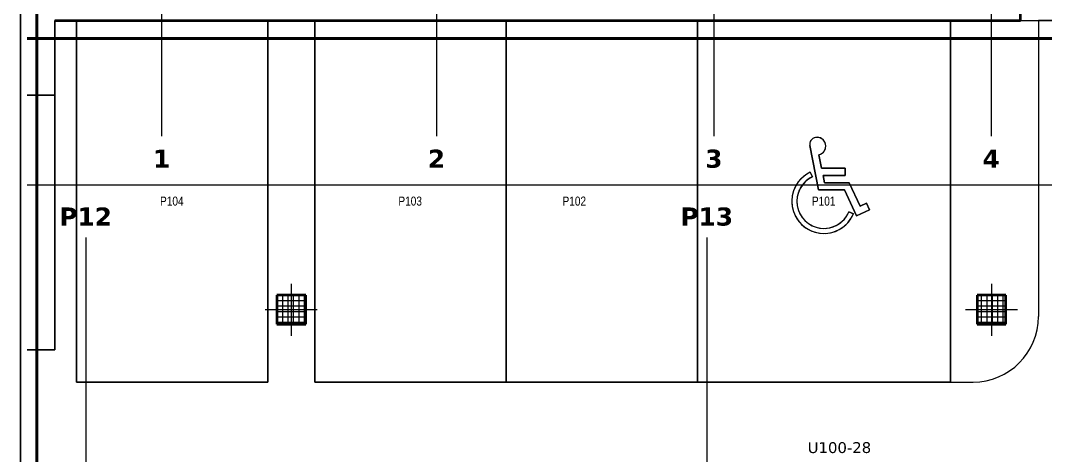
# Model space of a CAD drawing. Extents: x -932 to 937, y -179 to 471.
# Drawn here: x -932.4 to -648.6, y 138.6 to 258.9 of the extents above; entities that cross this region are included whole.
import ezdxf
from ezdxf.lldxf.tags import DXFTag

# ---------------------------------------------------------------- set-up
doc = ezdxf.new("R2010")
doc.units = 0
doc.layers.get('0').update_dxf_attribs({"lineweight": 13})
for name, color, linetype, lineweight, true_color in [('A-____-MATC-OTLN', 7, 'Strichpunkt - Mittel', 40, 0x0080ff), ('A-DETL-____-OTLN', 5, 'Continuous', 9, 0x0000ff), ('S-GRID-____-IDEN', 7, 'Continuous', 9, 0x5555aa)]:
    doc.layers.add(name, color=color, linetype=linetype, lineweight=lineweight, true_color=true_color)
for name, color, linetype, lineweight in [('A-AREA-____-IDEN', 7, 'Continuous', 5), ('A-DETL-____-THIN', 7, 'Continuous', 9), ('A-FLOR-____-OTLN', 7, 'Continuous', 9), ('A-WALL-____-MCUT', 7, 'Continuous', 35), ('C-PRKG-____-IDEN', 7, 'Continuous', 5), ('C-PRKG-____-OTLN', 7, 'Continuous', 9), ('S-COLS-____-MCUT', 7, 'Continuous', 35), ('S-COLS-____-OTLN', 7, 'Continuous', 9), ('S-GRID-____-OTLN', 7, 'Continuous', 5)]:
    doc.layers.add(name, color=color, linetype=linetype, lineweight=lineweight)
doc.styles.get("Standard").update_dxf_attribs({"font": 'arial.ttf'})
tags = doc.linetypes.add('_Rasterlinie_', pattern=[0.375, 0.2, -0.05, 0.075, -0.05]).pattern_tags.tags
tags[10:11] = [DXFTag(74, 4), DXFTag(75, 0), DXFTag(340, '0'), DXFTag(46, 1.0), DXFTag(50, 0.0), DXFTag(44, 0.0), DXFTag(45, 0.0)]
tags[8:9] = [DXFTag(74, 4), DXFTag(75, 0), DXFTag(340, '0'), DXFTag(46, 1.0), DXFTag(50, 0.0), DXFTag(44, 0.0), DXFTag(45, 0.0)]
tags[6:7] = [DXFTag(74, 4), DXFTag(75, 0), DXFTag(340, '0'), DXFTag(46, 1.0), DXFTag(50, 0.0), DXFTag(44, 0.0), DXFTag(45, 0.0)]
tags[4:5] = [DXFTag(74, 4), DXFTag(75, 0), DXFTag(340, '0'), DXFTag(46, 1.0), DXFTag(50, 0.0), DXFTag(44, 0.0), DXFTag(45, 0.0)]
tags = doc.linetypes.add('_Strichpunkt - Mittel_', pattern=[0.35, 0.15, -0.1, 0, -0.1]).pattern_tags.tags
tags[10:11] = [DXFTag(74, 4), DXFTag(75, 0), DXFTag(340, '0'), DXFTag(46, 1.0), DXFTag(50, 0.0), DXFTag(44, 0.0), DXFTag(45, 0.0)]
tags[8:9] = [DXFTag(74, 4), DXFTag(75, 0), DXFTag(340, '0'), DXFTag(46, 1.0), DXFTag(50, 0.0), DXFTag(44, 0.0), DXFTag(45, 0.0)]
tags[6:7] = [DXFTag(74, 4), DXFTag(75, 0), DXFTag(340, '0'), DXFTag(46, 1.0), DXFTag(50, 0.0), DXFTag(44, 0.0), DXFTag(45, 0.0)]
tags[4:5] = [DXFTag(74, 4), DXFTag(75, 0), DXFTag(340, '0'), DXFTag(46, 1.0), DXFTag(50, 0.0), DXFTag(44, 0.0), DXFTag(45, 0.0)]
tags = doc.linetypes.add('Strichpunkt - Mittel', pattern=[0.35, 0.15, -0.1, 0, -0.1]).pattern_tags.tags
tags[10:11] = [DXFTag(74, 4), DXFTag(75, 0), DXFTag(340, '0'), DXFTag(46, 1.0), DXFTag(50, 0.0), DXFTag(44, 0.0), DXFTag(45, 0.0)]
tags[8:9] = [DXFTag(74, 4), DXFTag(75, 0), DXFTag(340, '0'), DXFTag(46, 1.0), DXFTag(50, 0.0), DXFTag(44, 0.0), DXFTag(45, 0.0)]
tags[6:7] = [DXFTag(74, 4), DXFTag(75, 0), DXFTag(340, '0'), DXFTag(46, 1.0), DXFTag(50, 0.0), DXFTag(44, 0.0), DXFTag(45, 0.0)]
tags[4:5] = [DXFTag(74, 4), DXFTag(75, 0), DXFTag(340, '0'), DXFTag(46, 1.0), DXFTag(50, 0.0), DXFTag(44, 0.0), DXFTag(45, 0.0)]

# ---------------------------------------------------------------- blocks, each defined once
blk = doc.blocks.new('Referenz-A0UJ2H83XE', base_point=(-932.31, -115.76))
at = {"layer": 'A-____-MATC-OTLN', "color": 0, "linetype": 'Strichpunkt - Mittel', "ltscale": 0.4}
for p, q in [((-927.94, 405.49), (-927.94, -109.56)), ((-930.58, 253.94), (380.39, 253.94))]:
    blk.add_line(p, q, dxfattribs=at)
at = {"layer": 'A-DETL-____-OTLN', "color": 0, "linetype": '_Strichpunkt - Mittel_', "ltscale": 0.13}
for p, q in [((-857.44, 186.14), (-857.44, 171.74)), ((-663.54, 186.14), (-663.54, 171.74)), ((-850.24, 178.94), (-864.64, 178.94)), ((-656.34, 178.94), (-670.74, 178.94))]:
    blk.add_line(p, q, dxfattribs=at)
at = {"layer": 'A-DETL-____-THIN', "color": 0, "linetype": 'Continuous', "ltscale": 0.13}
for p, q in [((-650.54, 258.94), (-650.54, 177.05)), ((-674.94, 158.95), (-668.64, 158.95))]:
    blk.add_line(p, q, dxfattribs=at)
blk.add_ellipse((-668.64, 177.05), major_axis=(0, -18.1), ratio=1, start_param=0, end_param=1.570796, dxfattribs=at)
at = {"layer": 'A-FLOR-____-OTLN', "color": 0, "linetype": 'Continuous', "ltscale": 0.13}
for p, q in [((-655.54, 258.94), (-532.44, 258.94)), ((-650.54, 258.94), (-650.54, 258.96)), ((-537.44, 258.94), (-650.54, 258.94))]:
    blk.add_line(p, q, dxfattribs=at)
at = {"layer": 'A-WALL-____-MCUT', "color": 0, "linetype": 'Continuous', "ltscale": 0.35}
for p, q in [((-655.54, 258.94), (-655.54, 264.94)), ((-922.94, 258.94), (-655.54, 258.94))]:
    blk.add_line(p, q, dxfattribs=at)
at = {"layer": 'C-PRKG-____-OTLN', "color": 0, "linetype": 'Continuous', "ltscale": 0.13}
for p, q in [((-922.94, 238.26), (-922.94, 258.94)), ((-922.94, 238.26), (-922.94, 258.94)), ((-922.94, 258.94), (-922.94, 238.26)), ((-863.94, 258.93), (-916.94, 258.93)), ((-916.94, 158.95), (-916.94, 258.93)), ((-863.94, 258.93), (-916.94, 258.93)), ((-916.94, 258.93), (-916.94, 158.95)), ((-916.94, 158.95), (-916.94, 258.93)), ((-916.94, 258.93), (-863.94, 258.93)), ((-916.94, 258.93), (-916.94, 258.93)), ((-863.94, 158.95), (-863.94, 258.93)), ((-863.94, 158.95), (-863.94, 258.93)), ((-863.94, 258.93), (-863.94, 158.95)), ((-863.94, 258.93), (-863.94, 258.93)), ((-797.94, 258.93), (-850.94, 258.93)), ((-850.94, 158.95), (-850.94, 258.93)), ((-797.94, 258.93), (-850.94, 258.93)), ((-850.94, 258.93), (-850.94, 158.95)), ((-850.94, 158.95), (-850.94, 258.93)), ((-850.94, 258.93), (-797.94, 258.93)), ((-850.94, 258.93), (-850.94, 258.93)), ((-744.94, 258.93), (-797.94, 258.93)), ((-797.94, 158.95), (-797.94, 258.93)), ((-744.94, 258.93), (-797.94, 258.93)), ((-797.94, 258.93), (-797.94, 158.95)), ((-797.94, 158.95), (-797.94, 258.93)), ((-797.94, 258.93), (-744.94, 258.93)), ((-797.94, 258.93), (-797.94, 258.93)), ((-797.94, 158.95), (-797.94, 258.93)), ((-797.94, 158.95), (-797.94, 258.93)), ((-797.94, 258.93), (-797.94, 158.95)), ((-797.94, 258.93), (-797.94, 258.93)), ((-744.94, 158.95), (-744.94, 258.93)), ((-744.94, 158.95), (-744.94, 258.93)), ((-744.94, 258.93), (-744.94, 158.95)), ((-744.94, 258.93), (-744.94, 258.93)), ((-674.94, 258.93), (-744.94, 258.93)), ((-674.94, 258.93), (-744.94, 258.93)), ((-744.94, 258.93), (-744.94, 158.95)), ((-744.94, 158.95), (-744.94, 258.93)), ((-744.94, 258.93), (-674.94, 258.93)), ((-744.94, 258.93), (-744.94, 258.93)), ((-674.94, 158.95), (-674.94, 258.93)), ((-674.94, 258.93), (-674.94, 158.95)), ((-674.94, 258.93), (-674.94, 258.93)), ((-922.94, 238.26), (-930.58, 238.26)), ((-922.94, 238.26), (-930.58, 238.26)), ((-930.58, 238.26), (-922.94, 238.26)), ((-922.94, 238.26), (-930.58, 238.26)), ((-930.58, 238.26), (-922.94, 238.26)), ((-922.94, 238.26), (-930.58, 238.26)), ((-922.94, 167.87), (-922.94, 238.26)), ((-922.94, 167.87), (-922.94, 238.26)), ((-922.94, 238.26), (-922.94, 167.87)), ((-922.94, 238.26), (-922.94, 238.26)), ((-922.94, 238.26), (-922.94, 238.26)), ((-713.88, 224.71), (-713.88, 224.71)), ((-713.84, 224.34), (-711.46, 212.07)), ((-711.46, 212.07), (-713.84, 224.34)), ((-710.58, 218.07), (-711.32, 221.84)), ((-711.32, 221.84), (-710.58, 218.07)), ((-711.32, 221.84), (-711.32, 221.84)), ((-709.42, 224.21), (-709.42, 224.21)), ((-713.13, 215.72), (-713.72, 216.98)), ((-713.72, 216.98), (-713.13, 215.72)), ((-713.72, 216.98), (-713.72, 216.98)), ((-713.13, 215.72), (-713.13, 215.72)), ((-704.06, 218.07), (-710.58, 218.07)), ((-710.58, 218.07), (-704.06, 218.07)), ((-710.58, 218.07), (-710.58, 218.07)), ((-709.81, 214.07), (-710.2, 216.07)), ((-710.2, 216.07), (-704.06, 216.07)), ((-704.06, 216.07), (-710.2, 216.07)), ((-710.2, 216.07), (-709.81, 214.07)), ((-710.2, 216.07), (-710.2, 216.07)), ((-704.06, 216.07), (-704.06, 218.07)), ((-704.06, 218.07), (-704.06, 216.07)), ((-704.06, 218.07), (-704.06, 218.07)), ((-704.06, 216.07), (-704.06, 216.07)), ((-702.98, 214.07), (-709.81, 214.07)), ((-709.81, 214.07), (-702.98, 214.07)), ((-709.81, 214.07), (-709.81, 214.07)), ((-699.95, 207.57), (-702.98, 214.07)), ((-702.98, 214.07), (-699.95, 207.57)), ((-702.98, 214.07), (-702.98, 214.07)), ((-711.46, 212.07), (-704.26, 212.07)), ((-704.26, 212.07), (-711.46, 212.07)), ((-711.46, 212.07), (-711.46, 212.07)), ((-704.26, 212.07), (-700.92, 204.91)), ((-700.92, 204.91), (-704.26, 212.07)), ((-704.26, 212.07), (-704.26, 212.07)), ((-718.83, 208.94), (-718.83, 208.94)), ((-698.14, 208.42), (-699.95, 207.57)), ((-699.95, 207.57), (-698.14, 208.42)), ((-699.95, 207.57), (-699.95, 207.57)), ((-697.29, 206.6), (-698.14, 208.42)), ((-698.14, 208.42), (-697.29, 206.6)), ((-698.14, 208.42), (-698.14, 208.42)), ((-701.77, 205.44), (-703.06, 205.99)), ((-703.06, 205.99), (-701.77, 205.44)), ((-703.06, 205.99), (-703.06, 205.99)), ((-701.77, 205.44), (-701.77, 205.44)), ((-700.92, 204.91), (-697.29, 206.6)), ((-697.29, 206.6), (-700.92, 204.91)), ((-700.92, 204.91), (-700.92, 204.91)), ((-697.29, 206.6), (-697.29, 206.6)), ((-922.94, 167.87), (-930.58, 167.87)), ((-930.58, 167.87), (-922.94, 167.87)), ((-922.94, 167.87), (-930.58, 167.87)), ((-922.94, 167.87), (-922.94, 167.87)), ((-863.94, 158.95), (-916.94, 158.95)), ((-916.94, 158.95), (-863.94, 158.95)), ((-863.94, 158.95), (-916.94, 158.95)), ((-916.94, 158.95), (-916.94, 158.95)), ((-863.94, 158.95), (-863.94, 158.95)), ((-797.94, 158.95), (-850.94, 158.95)), ((-850.94, 158.95), (-797.94, 158.95)), ((-797.94, 158.95), (-850.94, 158.95)), ((-850.94, 158.95), (-850.94, 158.95)), ((-744.94, 158.95), (-797.94, 158.95)), ((-797.94, 158.95), (-744.94, 158.95)), ((-744.94, 158.95), (-797.94, 158.95)), ((-797.94, 158.95), (-797.94, 158.95)), ((-797.94, 158.95), (-797.94, 158.95)), ((-744.94, 158.95), (-744.94, 158.95)), ((-674.94, 158.95), (-744.94, 158.95)), ((-744.94, 158.95), (-674.94, 158.95)), ((-674.94, 158.95), (-744.94, 158.95)), ((-744.94, 158.95), (-744.94, 158.95)), ((-674.94, 158.95), (-674.94, 158.95))]:
    blk.add_line(p, q, dxfattribs=at)
for centre, major_axis, start_param, end_param in [((-711.95, 224.71), (1.92, 0), 1.762783, 3.333579), ((-711.95, 224.71), (1.92, 0), 3.071779, 3.333579), ((-711.95, 224.71), (1.92, 0), 2.810196, 3.071779), ((-711.95, 224.71), (1.92, 0), 2.548417, 2.80998), ((-711.95, 224.71), (1.92, 0), 2.286663, 2.548181), ((-711.95, 224.71), (1.92, 0), 1.762783, 2.286381), ((-711.86, 224.21), (2.43, 0), 4.935437, 8.045968), ((-711.86, 224.21), (2.43, 0), 0.725939, 1.762783), ((-711.86, 224.21), (2.43, 0), 0.466728, 0.725737), ((-711.86, 224.21), (2.43, 0), 0.207517, 0.466551), ((-711.86, 224.21), (2.43, 0), 6.231491, 6.490702), ((-711.86, 224.21), (2.43, 0), 4.935437, 5.712851), ((-711.86, 224.21), (2.43, 0), 5.713069, 5.972095), ((-711.86, 224.21), (2.43, 0), 5.97228, 6.231321), ((-709.94, 208.94), (8.89, 0), 2.009748, 5.87914), ((-709.94, 208.94), (7.49, 0), 2.009748, 5.87914), ((-709.94, 208.94), (8.89, 0), 2.009748, 2.346217), ((-709.94, 208.94), (7.49, 0), 2.009748, 2.378262), ((-709.94, 208.94), (8.89, 0), 2.682735, 2.85092), ((-709.94, 208.94), (8.89, 0), 2.514505, 2.682686), ((-709.94, 208.94), (8.89, 0), 2.346277, 2.514451), ((-709.94, 208.94), (7.49, 0), 2.56258, 2.746775), ((-709.94, 208.94), (7.49, 0), 2.378331, 2.562518), ((-709.94, 208.94), (8.89, 0), 2.850967, 3.019155), ((-709.94, 208.94), (7.49, 0), 2.931087, 3.115289), ((-709.94, 208.94), (7.49, 0), 2.746832, 2.931032), ((-709.94, 208.94), (8.89, 0), 3.019155, 3.187389), ((-709.94, 208.94), (8.89, 0), 3.187435, 3.355624), ((-709.94, 208.94), (7.49, 0), 3.115343, 3.299545), ((-709.94, 208.94), (7.49, 0), 3.299601, 3.483802), ((-709.94, 208.94), (8.89, 0), 3.355671, 3.523858), ((-709.94, 208.94), (8.89, 0), 3.523909, 3.692092), ((-709.94, 208.94), (7.49, 0), 3.483862, 3.668059), ((-709.94, 208.94), (7.49, 0), 3.668126, 5.694814), ((-709.94, 208.94), (7.49, 0), 5.694883, 5.879078), ((-709.94, 208.94), (8.89, 0), 5.710906, 5.879088), ((-709.94, 208.94), (8.89, 0), 3.692149, 5.710848)]:
    blk.add_ellipse(centre, major_axis=major_axis, ratio=0.999794, start_param=start_param, end_param=end_param, dxfattribs=at)
at = {"layer": 'S-COLS-____-MCUT', "color": 0, "linetype": 'Continuous', "ltscale": 0.35}
for p, q in [((-853.44, 182.94), (-861.44, 182.94)), ((-861.44, 182.94), (-861.44, 174.94)), ((-853.44, 174.94), (-853.44, 182.94)), ((-659.54, 182.94), (-667.54, 182.94)), ((-667.54, 182.94), (-667.54, 174.94)), ((-659.54, 174.94), (-659.54, 182.94)), ((-861.44, 174.94), (-853.44, 174.94)), ((-667.54, 174.94), (-659.54, 174.94))]:
    blk.add_line(p, q, dxfattribs=at)
at = {"layer": 'S-COLS-____-OTLN', "color": 0, "linetype": 'Continuous', "ltscale": 0.13}
for p, q in [((-861.28, 174.94), (-861.28, 182.94)), ((-859.78, 174.94), (-859.78, 182.94)), ((-858.28, 174.94), (-858.28, 182.94)), ((-856.78, 174.94), (-856.78, 182.94)), ((-855.28, 174.94), (-855.28, 182.94)), ((-853.78, 174.94), (-853.78, 182.94)), ((-666.28, 174.94), (-666.28, 182.94)), ((-664.78, 174.94), (-664.78, 182.94)), ((-663.28, 174.94), (-663.28, 182.94)), ((-661.78, 174.94), (-661.78, 182.94)), ((-660.28, 174.94), (-660.28, 182.94)), ((-861.44, 181.51), (-853.44, 181.51)), ((-861.44, 180.01), (-853.44, 180.01)), ((-667.54, 181.51), (-659.54, 181.51)), ((-667.54, 180.01), (-659.54, 180.01)), ((-861.44, 178.51), (-853.44, 178.51)), ((-861.44, 177.01), (-853.44, 177.01)), ((-667.54, 178.51), (-659.54, 178.51)), ((-667.54, 177.01), (-659.54, 177.01)), ((-861.44, 175.51), (-853.44, 175.51)), ((-667.54, 175.51), (-659.54, 175.51))]:
    blk.add_line(p, q, dxfattribs=at)
at = {"layer": 'S-GRID-____-OTLN', "color": 0, "linetype": '_Rasterlinie_', "ltscale": 0.13}
for p, q in [((-893.24, 226.94), (-893.24, 405.49)), ((-817.14, 226.94), (-817.14, 405.49)), ((-740.34, 226.94), (-740.34, 405.49)), ((-663.54, 226.94), (-663.54, 405.49)), ((-930.58, 213.54), (290.25, 213.54)), ((-914.24, -107.16), (-914.24, 198.94)), ((-742.24, -107.16), (-742.24, 198.94))]:
    blk.add_line(p, q, dxfattribs=at)
at = {"layer": 'A-AREA-____-IDEN', "color": 0, "linetype": 'Continuous', "ltscale": 0.13, "insert": (-714.45, 142.33), "char_height": 3, "attachment_point": 1}
blk.add_mtext('{\\fVerdana;U100-28}', dxfattribs=at)
at = {"layer": 'C-PRKG-____-IDEN', "color": 0, "linetype": 'Continuous', "ltscale": 0.13, "char_height": 2.5, "attachment_point": 1}
for s, insert in [('{\\W0.8;\\fArial;P104}', (-893.78, 210.25)), ('{\\W0.8;\\fArial;P103}', (-827.78, 210.25)), ('{\\W0.8;\\fArial;P102}', (-782.33, 210.25)), ('{\\W0.8;\\fArial;P101}', (-713.28, 210.25))]:
    blk.add_mtext(s, dxfattribs=dict(at, insert=insert))
at = {"layer": 'S-GRID-____-IDEN', "color": 0, "linetype": 'Continuous', "lineweight": 5, "ltscale": 0.13, "char_height": 5, "attachment_point": 1}
for s, insert in [('{\\fVerdana|b1|i0;1}', (-895.72, 223.23)), ('{\\fVerdana|b1|i0;2}', (-819.62, 223.23)), ('{\\fVerdana|b1|i0;3}', (-742.82, 223.23)), ('{\\fVerdana|b1|i0;4}', (-666.02, 223.23)), ('{\\fVerdana|b1|i0;P12}', (-921.68, 207.23)), ('{\\fVerdana|b1|i0;P13}', (-749.68, 207.23))]:
    blk.add_mtext(s, dxfattribs=dict(at, insert=insert))

msp = doc.modelspace()

# ---------------------------------------------------------------- linework, layer by layer
at = {"color": 0, "linetype": 'ByBlock', "lineweight": -2, "ltscale": 0.13}
msp.add_line((-932.42, 465.53), (-932.42, -174.47), dxfattribs=at)

# ---------------------------------------------------------------- block references
at = {"color": 9, "lineweight": 25, "ltscale": 0.25, "true_color": 0xc0c0c0}
msp.add_blockref('Referenz-A0UJ2H83XE', (-932.31, -115.76), dxfattribs=at)

doc.saveas('drawing.dxf')
